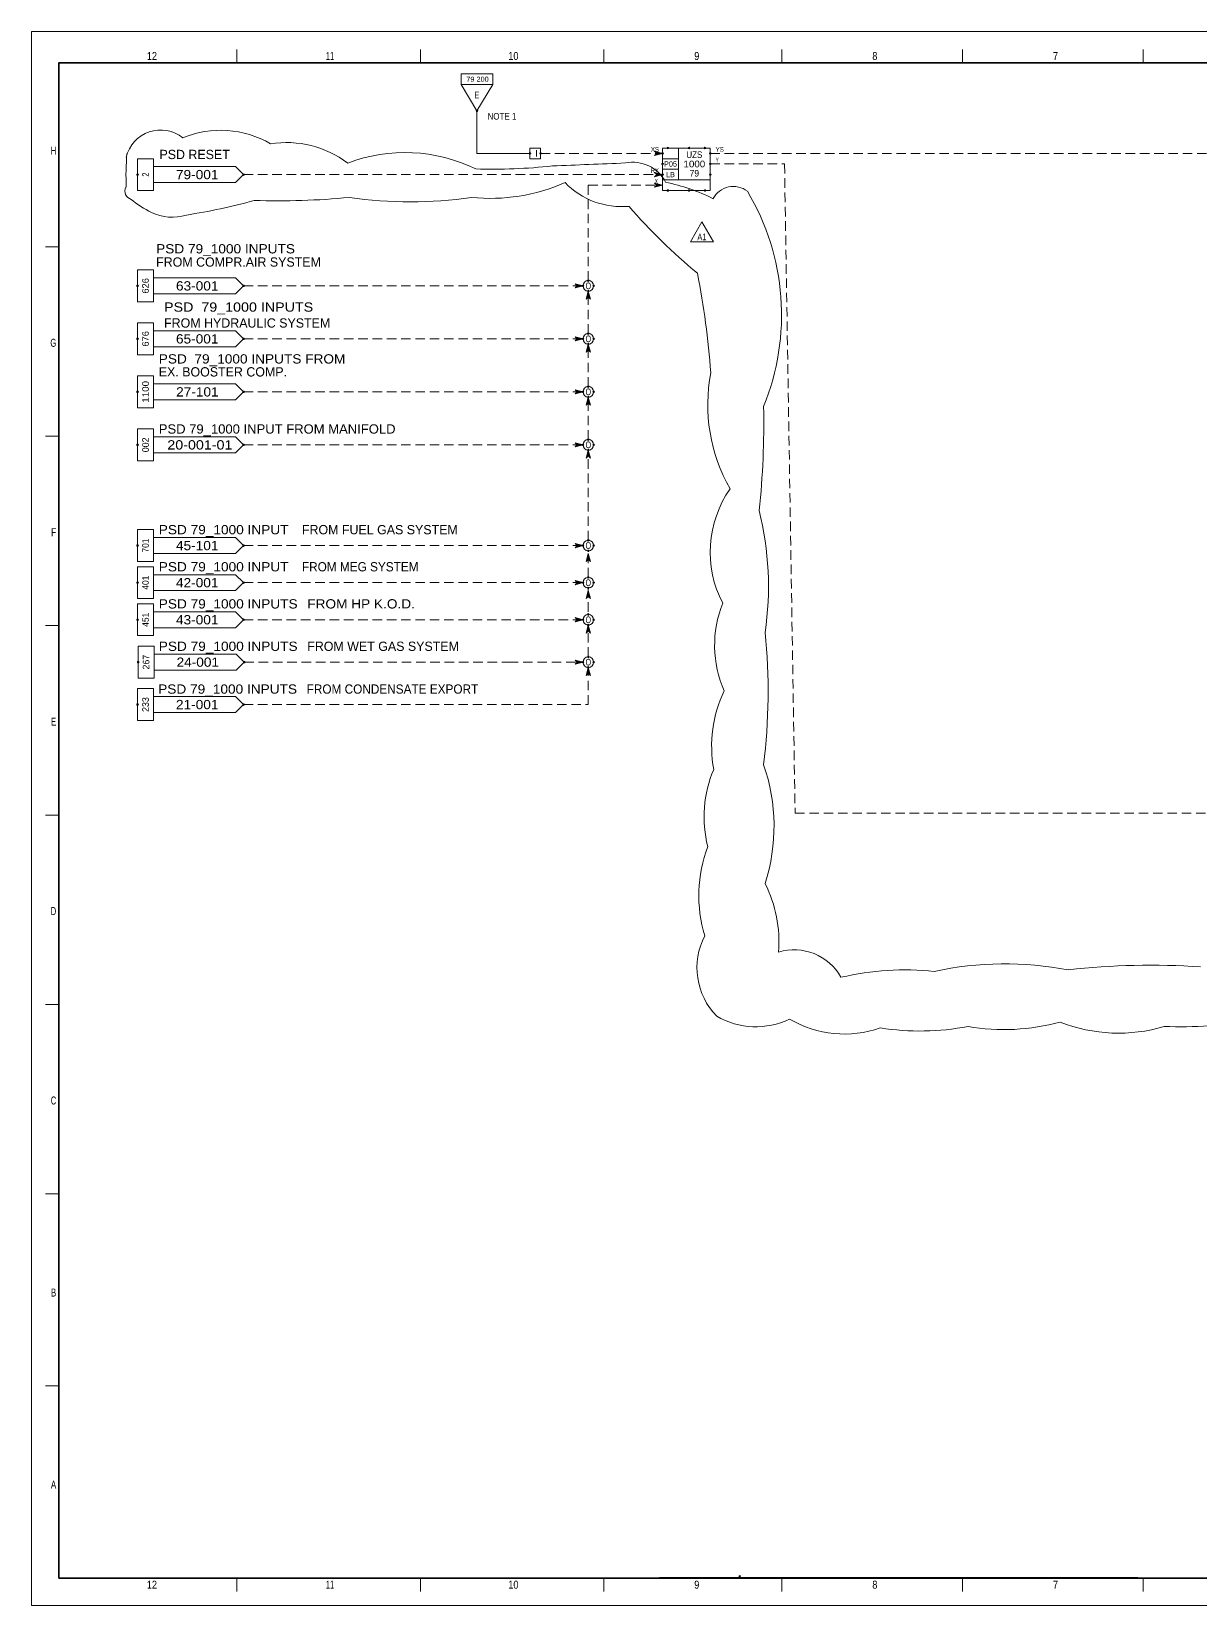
# Model space of a CAD drawing. Header units: millimetres. Extents: x 0 to 841, y 0 to 594.
# Drawn here: x 0 to 441, y 0 to 594 of the extents above; entities that cross this region are included whole.
import ezdxf
from ezdxf.enums import TextEntityAlignment as Align

# ---------------------------------------------------------------- set-up
doc = ezdxf.new("R2010")
doc.units = ezdxf.units.MM
doc.header["$LTSCALE"] = 1.2
doc.header["$PDMODE"] = 32
doc.header["$PDSIZE"] = 0.6
doc.linetypes.add('MEDIUM_DASHED', pattern=[4.5, 3, -1.5])
for name, color, linetype, lineweight in [('1', 7, 'Continuous', 13), ('12', 7, 'Continuous', 13), ('14', 7, 'MEDIUM_DASHED', 13), ('18', 7, 'Continuous', 13), ('46', 7, 'MEDIUM_DASHED', 13), ('48', 7, 'Continuous', 13), ('49', 7, 'Continuous', 13), ('50', 7, 'Continuous', 13), ('51', 7, 'Continuous', 13), ('53', 7, 'Continuous', 13), ('9', 7, 'Continuous', 13)]:
    doc.layers.add(name, color=color, linetype=linetype, lineweight=lineweight)
doc.layers.add('45', color=7, linetype='Continuous')

msp = doc.modelspace()

# ---------------------------------------------------------------- linework, layer by layer
at = {"layer": '1'}
for p, q in [((77.491, 587.261), (77.491, 582.228)), ((146.654, 587.261), (146.654, 582.228)), ((215.817, 587.261), (215.817, 582.228)), ((282.976, 587.261), (282.976, 582.228)), ((351.136, 587.261), (351.136, 582.228)), ((419.297, 587.261), (419.297, 582.228)), ((10.333, 512.761), (5.321, 512.761)), ((10.333, 441.28), (5.321, 441.28)), ((10.333, 369.799), (5.321, 369.799)), ((10.333, 298.318), (5.321, 298.318)), ((10.333, 226.838), (5.321, 226.838)), ((10.333, 155.357), (5.321, 155.357)), ((10.333, 82.869), (5.321, 82.869)), ((77.491, 10.382), (77.491, 5.348)), ((146.654, 10.382), (146.654, 5.348)), ((215.817, 10.382), (215.817, 5.348)), ((282.976, 10.382), (282.976, 5.348)), ((351.136, 10.382), (351.136, 5.348)), ((419.297, 10.382), (419.297, 5.348))]:
    msp.add_line(p, q, dxfattribs=at)
at = {"layer": '1', "lineweight": 25}
msp.add_line((10.333, 10.382), (10.333, 156.364), dxfattribs=at)
at = {"layer": '1', "lineweight": 35}
for p, q in [((829.263, 10.382), (10.333, 10.382)), ((417.257, 10.491), (236.808, 10.475))]:
    msp.add_line(p, q, dxfattribs=at)
msp.add_lwpolyline([(829.263, 10.382), (829.263, 582.228), (10.333, 582.228), (10.333, 10.382)], dxfattribs=at)
at = {"layer": '1'}
for p in [(267.113, 10.967), (267.122, 10.947)]:
    msp.add_point(p, dxfattribs=at)
at = {"layer": '12'}
msp.add_lwpolyline([(0, 594), (841, 594), (841, 0), (0, 0)], close=True, dxfattribs=at)
at = {"layer": '14'}
for p, q in [((192, 548), (238, 548)), ((256, 548), (652, 548)), ((80, 498), (208, 498)), ((210, 480), (210, 496)), ((210, 492), (210, 496)), ((80, 478), (208, 478)), ((210, 460), (210, 476)), ((80, 458), (208, 458)), ((210, 440), (210, 456)), ((80, 438), (208, 438)), ((210, 402), (210, 436)), ((80, 400), (208, 400)), ((210, 388), (210, 398)), ((80, 386), (208, 386)), ((210, 384), (210, 374)), ((80, 372), (208, 372)), ((210, 358), (210, 370)), ((210, 340), (210, 354)), ((80, 340), (182, 340)), ((182, 340), (210, 340))]:
    msp.add_line(p, q, dxfattribs=at)
for points in [[(256, 544), (284, 544), (288, 299), (713, 299)], [(80, 540), (220, 540), (238, 540)], [(210, 500), (210, 536), (238, 536)], [(80.22, 356), (180, 356), (208, 356)]]:
    msp.add_lwpolyline(points, dxfattribs=at)
at = {"layer": '18'}
for q in [(168, 564), (168, 564), (188, 548), (188, 548)]:
    msp.add_line((168, 548), q, dxfattribs=at)
at = {"layer": '46'}
for points in [[(238, 548), (235, 548.8), (235.8, 548), (235, 547.2)], [(237.6, 548), (235.4, 548.6), (236, 548), (235.4, 547.4)], [(237.2, 548), (235.8, 548.4), (236.2, 548), (235.8, 547.6)], [(236.8, 548), (236.2, 548.2), (236.4, 548), (236.2, 547.8)], [(238, 540), (235, 540.8), (235.8, 540), (235, 539.2)], [(237.6, 540), (235.4, 540.6), (236, 540), (235.4, 539.4)], [(238, 536), (235, 536.8), (235.8, 536), (235, 535.2)], [(237.6, 536), (235.4, 536.6), (236, 536), (235.4, 535.4)], [(237.2, 540), (235.8, 540.4), (236.2, 540), (235.8, 539.6)], [(237.2, 536), (235.8, 536.4), (236.2, 536), (235.8, 535.6)], [(236.8, 540), (236.2, 540.2), (236.4, 540), (236.2, 539.8)], [(236.8, 536), (236.2, 536.2), (236.4, 536), (236.2, 535.8)], [(208, 498), (205, 498.8), (205.8, 498), (205, 497.2)], [(207.6, 498), (205.4, 498.6), (206, 498), (205.4, 497.4)], [(207.2, 498), (205.8, 498.4), (206.2, 498), (205.8, 497.6)], [(206.8, 498), (206.2, 498.2), (206.4, 498), (206.2, 497.8)], [(210, 496), (209.2, 493), (210, 493.8), (210.8, 493)], [(210, 495.6), (209.4, 493.4), (210, 494), (210.6, 493.4)], [(210, 495.2), (209.6, 493.8), (210, 494.2), (210.4, 493.8)], [(210, 494.8), (209.8, 494.2), (210, 494.4), (210.2, 494.2)], [(208, 478), (205, 478.8), (205.8, 478), (205, 477.2)], [(207.6, 478), (205.4, 478.6), (206, 478), (205.4, 477.4)], [(207.2, 478), (205.8, 478.4), (206.2, 478), (205.8, 477.6)], [(206.8, 478), (206.2, 478.2), (206.4, 478), (206.2, 477.8)], [(210, 476), (209.2, 473), (210, 473.8), (210.8, 473)], [(210, 475.6), (209.4, 473.4), (210, 474), (210.6, 473.4)], [(210, 475.2), (209.6, 473.8), (210, 474.2), (210.4, 473.8)], [(210, 474.8), (209.8, 474.2), (210, 474.4), (210.2, 474.2)], [(208, 458), (205, 458.8), (205.8, 458), (205, 457.2)], [(207.6, 458), (205.4, 458.6), (206, 458), (205.4, 457.4)], [(207.2, 458), (205.8, 458.4), (206.2, 458), (205.8, 457.6)], [(206.8, 458), (206.2, 458.2), (206.4, 458), (206.2, 457.8)], [(210, 456), (209.2, 453), (210, 453.8), (210.8, 453)], [(210, 455.6), (209.4, 453.4), (210, 454), (210.6, 453.4)], [(210, 455.2), (209.6, 453.8), (210, 454.2), (210.4, 453.8)], [(210, 454.8), (209.8, 454.2), (210, 454.4), (210.2, 454.2)], [(208, 438), (205, 438.8), (205.8, 438), (205, 437.2)], [(207.6, 438), (205.4, 438.6), (206, 438), (205.4, 437.4)], [(207.2, 438), (205.8, 438.4), (206.2, 438), (205.8, 437.6)], [(206.8, 438), (206.2, 438.2), (206.4, 438), (206.2, 437.8)], [(210, 436), (209.2, 433), (210, 433.8), (210.8, 433)], [(210, 435.6), (209.4, 433.4), (210, 434), (210.6, 433.4)], [(210, 435.2), (209.6, 433.8), (210, 434.2), (210.4, 433.8)], [(210, 434.8), (209.8, 434.2), (210, 434.4), (210.2, 434.2)], [(208, 400), (205, 400.8), (205.8, 400), (205, 399.2)], [(207.6, 400), (205.4, 400.6), (206, 400), (205.4, 399.4)], [(207.2, 400), (205.8, 400.4), (206.2, 400), (205.8, 399.6)], [(206.8, 400), (206.2, 400.2), (206.4, 400), (206.2, 399.8)], [(210, 397), (209.2, 394), (210, 394.8), (210.8, 394)], [(210, 396.6), (209.4, 394.4), (210, 395), (210.6, 394.4)], [(210, 396.2), (209.6, 394.8), (210, 395.2), (210.4, 394.8)], [(210, 395.8), (209.8, 395.2), (210, 395.4), (210.2, 395.2)], [(208, 386), (205, 386.8), (205.8, 386), (205, 385.2)], [(207.6, 386), (205.4, 386.6), (206, 386), (205.4, 385.4)], [(207.2, 386), (205.8, 386.4), (206.2, 386), (205.8, 385.6)], [(206.8, 386), (206.2, 386.2), (206.4, 386), (206.2, 385.8)], [(210, 383), (209.2, 380), (210, 380.8), (210.8, 380)], [(210, 382.6), (209.4, 380.4), (210, 381), (210.6, 380.4)], [(210, 382.2), (209.6, 380.8), (210, 381.2), (210.4, 380.8)], [(210, 381.8), (209.8, 381.2), (210, 381.4), (210.2, 381.2)], [(208, 372), (205, 372.8), (205.8, 372), (205, 371.2)], [(207.6, 372), (205.4, 372.6), (206, 372), (205.4, 371.4)], [(207.2, 372), (205.8, 372.4), (206.2, 372), (205.8, 371.6)], [(206.8, 372), (206.2, 372.2), (206.4, 372), (206.2, 371.8)], [(210, 370), (209.2, 367), (210, 367.8), (210.8, 367)], [(210, 369.6), (209.4, 367.4), (210, 368), (210.6, 367.4)], [(210, 369.2), (209.6, 367.8), (210, 368.2), (210.4, 367.8)], [(210, 368.8), (209.8, 368.2), (210, 368.4), (210.2, 368.2)], [(208, 356), (205, 356.8), (205.8, 356), (205, 355.2)], [(207.6, 356), (205.4, 356.6), (206, 356), (205.4, 355.4)], [(207.2, 356), (205.8, 356.4), (206.2, 356), (205.8, 355.6)], [(206.8, 356), (206.2, 356.2), (206.4, 356), (206.2, 355.8)], [(210, 354), (209.2, 351), (210, 351.8), (210.8, 351)], [(210, 353.6), (209.4, 351.4), (210, 352), (210.6, 351.4)], [(210, 353.2), (209.6, 351.8), (210, 352.2), (210.4, 351.8)], [(210, 352.8), (209.8, 352.2), (210, 352.4), (210.2, 352.2)]]:
    msp.add_lwpolyline(points, close=True, dxfattribs=at)
at = {"layer": '48'}
for p, q in [((244, 550), (244, 538)), ((238, 546), (244, 546)), ((238, 542), (244, 542))]:
    msp.add_line(p, q, dxfattribs=at)
for points in [[(188, 546), (192, 546), (192, 550), (188, 550)], [(238, 550), (256, 550), (256, 538), (238, 538)]]:
    msp.add_lwpolyline(points, close=True, dxfattribs=at)
msp.add_lwpolyline([(238, 538), (238, 534), (256, 534), (256, 538)], dxfattribs=at)
for centre in [(210, 498), (210, 478), (210, 458), (210, 438), (210, 400), (210, 386), (210, 372), (210, 356)]:
    msp.add_circle(centre, 2, dxfattribs=at)
for p in [(188, 548), (192, 548), (238, 548), (240, 550), (248, 550), (254, 550), (256, 548), (238, 544), (256, 544), (238, 540), (256, 540), (240, 534), (248, 534), (254, 534), (210, 500), (208, 498), (210, 496), (212, 498), (208, 478), (210, 480), (210, 476), (212, 478), (208, 458), (210, 460), (212, 458), (210, 456), (210, 440), (208, 438), (210, 436), (212, 438), (208, 400), (210, 402), (210, 398), (212, 400), (208, 386), (210, 388), (212, 386), (210, 384), (210, 374), (208, 372), (210, 370), (212, 372), (210, 358), (208, 356), (210, 354), (212, 356)]:
    msp.add_point(p, dxfattribs=at)
at = {"layer": '49'}
for p, q in [((46, 546), (40, 546)), ((46, 534), (46, 546)), ((77, 543), (46, 543)), ((77, 537), (46, 537)), ((46, 504), (40, 504)), ((46, 492), (46, 504)), ((77, 501), (46, 501)), ((77, 495), (46, 495)), ((46, 484), (40, 484)), ((46, 472), (46, 484)), ((77, 481), (46, 481)), ((77, 475), (46, 475)), ((46, 464), (40, 464)), ((46, 452), (46, 464)), ((77, 461), (46, 461)), ((77, 455), (46, 455)), ((46, 444), (40, 444)), ((46, 432), (46, 444)), ((77, 441), (46, 441)), ((77, 435), (46, 435)), ((46, 406), (40, 406)), ((46, 394), (46, 406)), ((77, 403), (46, 403)), ((77, 397), (46, 397)), ((46, 392), (40, 392)), ((46, 380), (46, 392)), ((77, 389), (46, 389)), ((77, 383), (46, 383)), ((46, 378), (40, 378)), ((46, 366), (46, 378)), ((77, 375), (46, 375)), ((77, 369), (46, 369)), ((46.22, 362), (40.22, 362)), ((46.22, 350), (46.22, 362)), ((77.22, 359), (46.22, 359)), ((77.22, 353), (46.22, 353)), ((46, 346), (40, 346)), ((46, 334), (46, 346)), ((77, 343), (46, 343)), ((77, 337), (46, 337))]:
    msp.add_line(p, q, dxfattribs=at)
for points in [[(40, 546), (40, 534), (46, 534)], [(77, 543), (80, 540), (77, 537)], [(40, 504), (40, 492), (46, 492)], [(77, 501), (80, 498), (77, 495)], [(40, 484), (40, 472), (46, 472)], [(77, 481), (80, 478), (77, 475)], [(40, 464), (40, 452), (46, 452)], [(77, 461), (80, 458), (77, 455)], [(40, 444), (40, 432), (46, 432)], [(77, 441), (80, 438), (77, 435)], [(40, 406), (40, 394), (46, 394)], [(77, 403), (80, 400), (77, 397)], [(40, 392), (40, 380), (46, 380)], [(77, 389), (80, 386), (77, 383)], [(40, 378), (40, 366), (46, 366)], [(77, 375), (80, 372), (77, 369)], [(40.22, 362), (40.22, 350), (46.22, 350)], [(77.22, 359), (80.22, 356), (77.22, 353)], [(40, 346), (40, 334), (46, 334)], [(77, 343), (80, 340), (77, 337)]]:
    msp.add_lwpolyline(points, dxfattribs=at)
for p in [(40, 540), (80, 540), (40, 498), (80, 498), (40, 478), (80, 478), (40, 458), (80, 458), (40, 438), (80, 438), (40, 400), (80, 400), (40, 386), (80, 386), (40, 372), (80, 372), (40.22, 356), (80.22, 356), (40, 340), (80, 340)]:
    msp.add_point(p, dxfattribs=at)
at = {"layer": '50'}
msp.add_lwpolyline([(252.846, 522.179), (248.517, 514.679), (257.176, 514.679)], close=True, dxfattribs=at)
at = {"layer": '51'}
for centre, radius, start, end in [((48.691, 543.52), 13.316, 51.1333, 166.64675), ((71.323, 519.319), 37.401, 59.80106, 112.44015), ((127.999, 539.756), 92.367, 174.87964, 182.83255), ((96.025, 513.233), 38.86, 53.20546, 98.716), ((140.846, 487.985), 60.344, 63.75345, 110.91936), ((173.42, 760.956), 218.928, 268.45866, 276.05526), ((547.318, -7712.386), 8263.085, 92.24247, 92.43319), ((226.8, 530.827), 13.832, 26.87346, 101.69658), ((38.454, 533.744), 3.216, 151.88891, 254.49794), ((172.902, 601.349), 70.328, 264.28637, 293.75626), ((222.659, 557.663), 29.78, 223.98923, 275.1826), ((225.49, 468.201), 70.217, 63.25906, 78.79221), ((264.708, 526.913), 8.607, 52.19468, 152.3402), ((62.152, 560.291), 38.496, 230.36298, 243.96694), ((25.457, 739.79), 217.57, 278.70819, 285.61422), ((93.272, 808.922), 278.827, 268.0981, 275.48253), ((142.906, 687.528), 157.841, 261.62336, 278.37664), ((191.553, 486.939), 91.32, 337.82845, 30.81049), ((53.041, 541.618), 17.719, 243.93561, 287.59481), ((394.987, 675.569), 224.839, 221.01927, 230.22707), ((-73.096, 440.085), 330.245, 4.35752, 10.94039), ((318.755, 453.116), 63.712, 169.088, 209.83247), ((-32.385, 446.026), 308.572, 353.89511, 1.19792), ((297.925, 397.498), 41.934, 145.2136, 207.35749), ((158.502, 384.501), 119.437, 351.67619, 13.90796), ((300.593, 362.351), 42.953, 158.30708, 203.63453), ((52.72, 344.76), 225.084, 352.98852, 5.72428), ((304.991, 324.248), 48.477, 154.48285, 190.33261), ((299.612, 297.628), 45.952, 157.04024, 194.16431), ((209.156, 294.006), 70.895, 342.26293, 19.16907), ((303.892, 267.908), 52.213, 159.27757, 196.90498), ((233.698, 250.604), 48.197, 355.23867, 26.89689), ((277.009, 240.664), 26.036, 152.40385, 224.44636), ((287.595, 227.234), 20.238, 29.06974, 106.84886), ((329.497, 134.517), 105.37, 84.00638, 103.28512), ((367.116, 115.587), 126.554, 79.13284, 102.14063), ((422.127, -35.15), 276.781, 86.11294, 96.4623), ((273.211, 247.554), 29.151, 239.51455, 295.80979), ((306.647, 256.611), 40.944, 239.55931, 289.20302), ((366.813, 297.361), 80.02, 260.20721, 285.33446), ((410.028, 275.884), 59.902, 248.39861, 286.69223), ((433.122, 438.025), 219.598, 268.46336, 277.26274), ((335.024, 314.656), 97.853, 261.23568, 280.7068)]:
    msp.add_arc(centre, radius, start, end, dxfattribs=at)
at = {"layer": '53'}
msp.add_lwpolyline([(162, 578), (174, 578), (174, 574), (162, 574)], close=True, dxfattribs=at)
msp.add_lwpolyline([(174, 574), (168, 564), (162, 574)], dxfattribs=at)
msp.add_point((168, 564), dxfattribs=at)
at = {"layer": '9'}
msp.add_lwpolyline([(0, 0), (841, 0), (841, 594), (0, 594)], close=True, dxfattribs=at)

# ---------------------------------------------------------------- texts
at = {"layer": '1'}
for s, width, p in [('12', 0.85, (45.415, 583.235)), ('11', 0.65, (112.578, 583.235)), ('10', 0.85, (181.736, 583.235)), ('9', 0.85, (250.906, 583.235)), ('8', 0.85, (318.064, 583.235)), ('7', 0.85, (386.224, 583.235)), ('12', 0.85, (45.415, 6.354)), ('11', 0.65, (112.578, 6.354)), ('10', 0.85, (181.736, 6.354)), ('9', 0.85, (250.906, 6.354)), ('8', 0.85, (318.064, 6.354)), ('7', 0.85, (386.224, 6.354))]:
    msp.add_text(s, height=3.02, dxfattribs=dict(at, width=width)).set_placement(p, align=Align.CENTER)
for s, width, p in [('H', 0.65, (9.329, 547.494)), ('G', 0.65, (9.329, 475.007)), ('F', 0.8, (9.329, 403.526)), ('E', 0.75, (9.329, 332.045)), ('D', 0.65, (9.329, 260.565)), ('C', 0.65, (9.329, 189.083)), ('B', 0.75, (9.329, 116.596)), ('A', 0.75, (9.329, 44.109))]:
    msp.add_text(s, height=3.02, dxfattribs=dict(at, width=width)).set_placement(p, align=Align.RIGHT)
at = {"layer": '12'}
for s, height, width, p in [('79 200', 1.875, 1.1, (164, 575.063)), ('NOTE 1', 2.5, 0.9, (172, 560.75))]:
    msp.add_text(s, height=height, dxfattribs=dict(at, width=width)).set_placement(p)
at = {"layer": '45'}
for s, width, p in [('XS', 0.8, (233.567, 548.626)), ('YS', 0.8, (258, 548.625)), ('RX', 0.75, (233.579, 540.626)), ('Y', 0.6, (258, 544.625)), ('X', 0.6, (235.067, 536.626))]:
    msp.add_text(s, height=1.75, dxfattribs=dict(at, width=width)).set_placement(p)
at = {"layer": '49'}
for s, p in [('PSD RESET', (48.268, 545.841)), ('FROM COMPR.AIR SYSTEM', (47, 505.25)), ('FROM HYDRAULIC SYSTEM', (50, 482.25)), ('EX. BOOSTER COMP.', (48, 463.8)), ('FROM FUEL GAS SYSTEM', (102, 404.25)), ('FROM WET GAS SYSTEM', (104, 360.25))]:
    msp.add_text(s, height=3.5, dxfattribs=at).set_placement(p)
for s, width, p in [('79-001', 1.1, (62.5, 538.25)), ('63-001', 1.1, (62.5, 496.25)), ('65-001', 1.1, (62.5, 476.25)), ('27-101', 1.1, (62.563, 456.25)), ('20-001-01', 1.15, (63.5, 436.25)), ('45-101', 1.1, (62.5, 398.25)), ('42-001', 1.1, (62.5, 384.25)), ('43-001', 1.1, (62.5, 370.25)), ('24-001', 1.1, (62.72, 354.25)), ('21-001', 1.1, (62.5, 338.25))]:
    msp.add_text(s, height=3.5, dxfattribs=dict(at, width=width)).set_placement(p, align=Align.CENTER)
for s, width, p in [('2', 0.7, (44.25, 539.999)), ('626', 1.05, (44.25, 498)), ('676', 1.05, (44.25, 478)), ('1100', 1.1, (44.25, 458.018)), ('701', 0.95, (44.25, 400)), ('401', 0.95, (44.25, 386)), ('451', 0.95, (44.25, 372))]:
    msp.add_text(s, height=2.5, rotation=90, dxfattribs=dict(at, width=width)).set_placement(p, align=Align.CENTER)
for s, width, p in [('PSD 79_1000 INPUTS', 1.1, (47, 510.25)), ('PSD  79_1000 INPUTS', 1.15, (50, 488.25)), ('PSD  79_1000 INPUTS FROM', 1.1, (48, 468.699)), ('PSD 79_1000 INPUT FROM MANIFOLD', 1.05, (48, 442.25)), ('PSD 79_1000 INPUT', 1.1, (48, 404.25)), ('PSD 79_1000 INPUT', 1.1, (48, 390.25)), ('FROM MEG SYSTEM', 0.95, (102, 390.25)), ('PSD 79_1000 INPUTS', 1.1, (48, 376.25)), ('FROM HP K.O.D.', 1.1, (104, 376.25)), ('PSD 79_1000 INPUTS', 1.1, (48, 360.25)), ('PSD 79_1000 INPUTS', 1.1, (47.78, 344.093)), ('FROM CONDENSATE EXPORT', 0.95, (103.78, 344.093))]:
    msp.add_text(s, height=3.5, dxfattribs=dict(at, width=width)).set_placement(p)
for s, p in [('002', (44.25, 438)), ('267', (44.471, 356)), ('233', (44.25, 339.999))]:
    msp.add_text(s, height=2.5, rotation=90, dxfattribs=at).set_placement(p, align=Align.CENTER)
at = {"layer": '50'}
msp.add_text('I', height=2.5, dxfattribs=at).set_placement((190.46, 546.75), align=Align.CENTER)
for s, height, width, p in [('UZS', 2.5, 0.9, (249.991, 546.25)), ('P05', 2, 0.95, (241, 543)), ('LB', 2, 0.85, (241, 539)), ('1000', 2.5, 1.1, (250, 542.75)), ('79', 2.5, 0.95, (250, 539.25)), ('A1', 2.5, 0.7, (252.846, 515.234)), ('O', 2.5, 0.75, (210, 496.75)), ('O', 2.5, 0.75, (210, 476.75)), ('O', 2.5, 0.75, (210, 456.75)), ('O', 2.5, 0.75, (210, 436.75)), ('O', 2.5, 0.75, (210, 398.75)), ('O', 2.5, 0.75, (210, 384.75)), ('O', 2.5, 0.75, (210, 370.75)), ('O', 2.5, 0.75, (210, 354.75))]:
    msp.add_text(s, height=height, dxfattribs=dict(at, width=width)).set_placement(p, align=Align.CENTER)
at = {"layer": '53', "width": 0.65}
msp.add_text('E', height=2.5, dxfattribs=at).set_placement((168, 568.75), align=Align.CENTER)

doc.saveas('drawing.dxf')
